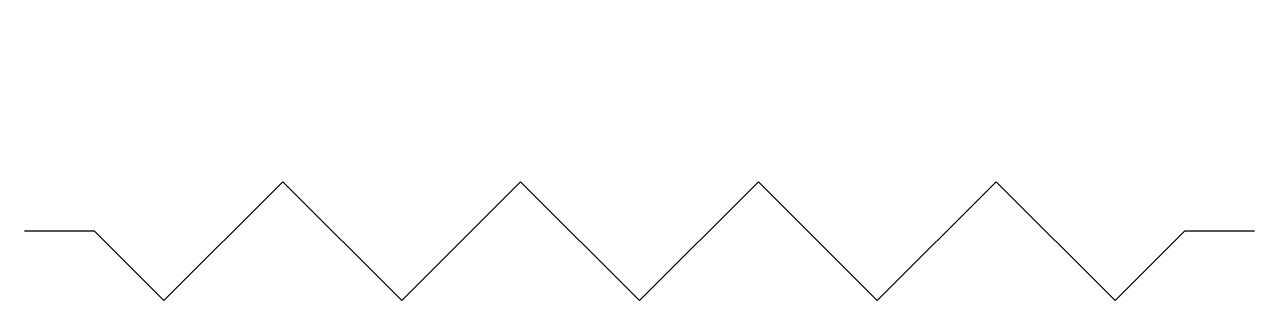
# Model space of a CAD drawing. Header units: millimetres. Extents: x 16.22 to 17.053, y 12.008 to 12.195.
import ezdxf

# ---------------------------------------------------------------- set-up
doc = ezdxf.new("R2010")
doc.units = ezdxf.units.MM
doc.header["$LTSCALE"] = 10
doc.layers.add('PORTAS', color=2, linetype='Continuous')

msp = doc.modelspace()

# ---------------------------------------------------------------- linework, layer by layer
at = {"layer": 'PORTAS', "color": 1}
msp.add_lwpolyline([(16.80442, 12.17646, 0, 0.0375, 0), (16.70442, 12.17646, 0, 0, 0), (16.59006, 12.17646, 0.0375, 0.0375, 0)], format="xyseb", dxfattribs=at)
at = {"layer": 'PORTAS', "color": 4}
msp.add_lwpolyline([(16.22026, 12.05538), (16.2674, 12.05538), (16.31455, 12.00824), (16.39502, 12.08871), (16.47549, 12.00824), (16.55597, 12.08871), (16.63644, 12.00824), (16.71691, 12.08871), (16.79739, 12.00824), (16.87786, 12.08871), (16.95834, 12.00824), (17.00548, 12.05538), (17.05262, 12.05538)], dxfattribs=at)

doc.saveas('drawing.dxf')
